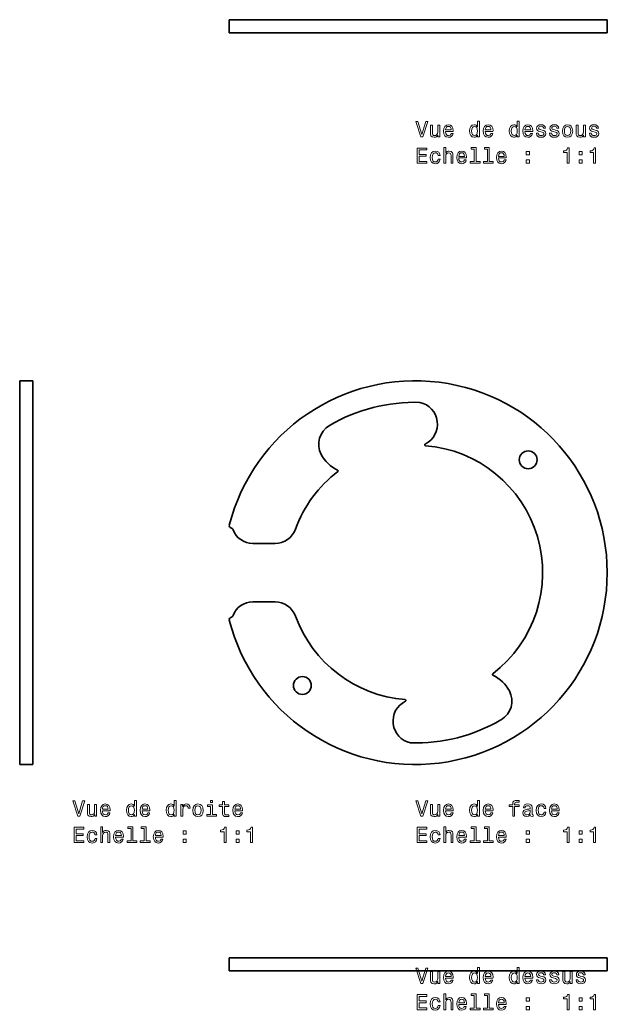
# Model space of a CAD drawing. Extents: x 503 to 939, y 320 to 574.
# Drawn here: x 503.2 to 637.8, y 320.2 to 547.3 of the extents above; entities that cross this region are included whole.
import ezdxf

# ---------------------------------------------------------------- set-up
doc = ezdxf.new("R2010")
doc.units = 0

msp = doc.modelspace()

# ---------------------------------------------------------------- linework, layer by layer
at = {"color": 7, "lineweight": 35, "ltscale": 0.000389099}
for p, q in [((551.19, 547.28), (551.18, 547.28)), ((551.19, 544.28), (551.18, 544.28)), ((551.18, 332.16), (551.19, 332.16)), ((551.18, 329.16), (551.19, 329.16))]:
    msp.add_line(p, q, dxfattribs=at)
at = {"color": 7, "lineweight": 35, "ltscale": 0.075}
for p, q in [((551.18, 547.28), (551.18, 544.28)), ((637.82, 544.28), (637.82, 547.28)), ((506.16, 464.5), (503.16, 464.5)), ((506.16, 376.5), (503.16, 376.5)), ((551.18, 329.16), (551.18, 332.16)), ((551.18, 329.16), (551.18, 332.16)), ((637.82, 332.16), (637.82, 329.16))]:
    msp.add_line(p, q, dxfattribs=at)
at = {"color": 7, "lineweight": 13, "ltscale": 0.075}
for p, q in [((551.19, 547.28), (551.19, 544.28)), ((551.19, 329.16), (551.19, 332.16))]:
    msp.add_line(p, q, dxfattribs=at)
at = {"color": 7, "lineweight": 35}
for p, q in [((637.82, 547.28), (551.19, 547.28)), ((637.82, 544.28), (551.19, 544.28)), ((503.16, 464.5), (503.16, 420.5)), ((506.16, 464.5), (506.16, 420.5)), ((503.16, 420.5), (503.16, 376.5)), ((506.16, 420.5), (506.16, 376.5)), ((551.19, 332.16), (637.82, 332.16)), ((551.19, 329.16), (637.82, 329.16))]:
    msp.add_line(p, q, dxfattribs=at)
at = {"color": 7, "lineweight": 35, "ltscale": 0.070695}
for p, q in [((591.55, 547.28), (588.72, 547.28)), ((596.1, 332.16), (598.92, 332.16))]:
    msp.add_line(p, q, dxfattribs=at)
at = {"color": 7, "lineweight": 35, "ltscale": 0.002773}
for p, q in [((591.66, 547.28), (591.55, 547.28)), ((595.98, 332.16), (596.1, 332.16))]:
    msp.add_line(p, q, dxfattribs=at)
at = {"color": 7, "lineweight": 35, "ltscale": 0.002893}
for p, q in [((611.63, 547.28), (611.52, 547.28)), ((576.01, 332.16), (576.13, 332.16))]:
    msp.add_line(p, q, dxfattribs=at)
at = {"color": 7, "lineweight": 35, "ltscale": 0.094113}
for p, q in [((615.4, 547.28), (611.63, 547.28)), ((572.25, 332.16), (576.01, 332.16))]:
    msp.add_line(p, q, dxfattribs=at)
at = {"color": 7, "lineweight": 35, "ltscale": 0.014233}
for p, q in [((615.97, 547.28), (615.4, 547.28)), ((571.68, 332.16), (572.25, 332.16))]:
    msp.add_line(p, q, dxfattribs=at)
at = {"color": 7, "lineweight": 35, "ltscale": 0.127896}
for p, q in [((556.56, 427.2), (561.67, 427.2)), ((556.56, 413.8), (561.67, 413.8))]:
    msp.add_line(p, q, dxfattribs=at)
at = {"color": 7, "lineweight": 35, "ltscale": 0.000370789}
msp.add_line((503.16, 381.45), (503.16, 381.44), dxfattribs=at)
at = {"color": 7, "lineweight": 35, "ltscale": 0.286037}
msp.add_line((611.59, 329.16), (623.04, 329.16), dxfattribs=at)
at = {"color": 7, "lineweight": 13}
for points in [[(596.22, 523.93), (595.34, 520.95), (594.44, 523.93), (593.96, 523.93), (595.09, 520.42), (595.59, 520.42), (596.7, 523.93)], [(599.42, 523.13), (598.98, 523.13), (598.98, 521.57), (598.93, 521.2), (598.78, 520.94), (598.55, 520.78), (598.26, 520.73), (598.02, 520.77), (597.87, 520.89), (597.78, 521.1), (597.76, 521.39), (597.76, 523.13), (597.32, 523.13), (597.32, 521.35), (597.33, 520.99), (597.43, 520.69), (597.72, 520.42), (598.19, 520.33), (598.44, 520.36), (598.66, 520.45), (598.85, 520.61), (599, 520.84), (599, 520.42), (599.42, 520.42)], [(600.76, 521.65), (602.53, 521.65), (602.54, 521.85), (602.46, 522.43), (602.24, 522.87), (601.88, 523.13), (601.41, 523.23), (600.95, 523.13), (600.6, 522.84), (600.37, 522.38), (600.29, 521.78), (600.37, 521.16), (600.6, 520.7), (600.94, 520.42), (601.4, 520.33), (601.79, 520.39), (602.11, 520.56), (602.35, 520.84), (602.49, 521.2), (602.05, 521.2), (601.96, 521), (601.83, 520.85), (601.45, 520.72), (601.17, 520.78), (600.95, 520.96), (600.81, 521.24), (600.76, 521.63)], [(600.76, 522.02), (600.81, 522.37), (600.95, 522.63), (601.16, 522.78), (601.43, 522.84), (601.7, 522.78), (601.9, 522.63), (602.03, 522.37), (602.07, 522.02)], [(608.11, 520.84), (608.11, 520.42), (608.55, 520.42), (608.55, 524.04), (608.11, 524.04), (608.11, 522.72), (607.77, 523.1), (607.57, 523.19), (607.33, 523.23), (606.9, 523.13), (606.57, 522.84), (606.35, 522.39), (606.27, 521.78), (606.35, 521.17), (606.57, 520.71), (606.9, 520.42), (607.33, 520.33), (607.57, 520.36), (607.78, 520.45)], [(607.4, 522.83), (607.7, 522.76), (607.92, 522.56), (608.05, 522.23), (608.1, 521.78), (608.05, 521.32), (607.92, 520.99), (607.7, 520.79), (607.4, 520.72), (607.13, 520.79), (606.92, 520.99), (606.77, 521.32), (606.73, 521.78), (606.77, 522.23), (606.92, 522.56), (607.13, 522.76)], [(609.87, 521.65), (611.64, 521.65), (611.65, 521.85), (611.57, 522.43), (611.34, 522.87), (610.99, 523.13), (610.52, 523.23), (610.06, 523.13), (609.71, 522.84), (609.48, 522.38), (609.4, 521.78), (609.48, 521.16), (609.7, 520.7), (610.05, 520.42), (610.51, 520.33), (610.9, 520.39), (611.22, 520.56), (611.46, 520.84), (611.6, 521.2), (611.16, 521.2), (611.07, 521), (610.93, 520.85), (610.56, 520.72), (610.27, 520.78), (610.06, 520.96), (609.92, 521.24), (609.87, 521.63)], [(609.87, 522.02), (609.92, 522.37), (610.06, 522.63), (610.26, 522.78), (610.54, 522.84), (610.8, 522.78), (611.01, 522.63), (611.14, 522.37), (611.18, 522.02)], [(617.21, 520.84), (617.21, 520.42), (617.66, 520.42), (617.66, 524.04), (617.22, 524.04), (617.22, 522.72), (616.88, 523.1), (616.67, 523.19), (616.44, 523.23), (616.01, 523.13), (615.68, 522.84), (615.46, 522.39), (615.38, 521.78), (615.46, 521.17), (615.68, 520.71), (616.01, 520.42), (616.44, 520.33), (616.67, 520.36), (616.89, 520.45)], [(616.51, 522.83), (616.81, 522.76), (617.03, 522.56), (617.16, 522.23), (617.21, 521.78), (617.16, 521.32), (617.03, 520.99), (616.81, 520.79), (616.51, 520.72), (616.24, 520.79), (616.02, 520.99), (615.88, 521.32), (615.84, 521.78), (615.88, 522.23), (616.02, 522.56), (616.24, 522.76)], [(618.97, 521.65), (620.75, 521.65), (620.75, 521.85), (620.67, 522.43), (620.45, 522.87), (620.1, 523.13), (619.63, 523.23), (619.17, 523.13), (618.82, 522.84), (618.59, 522.38), (618.51, 521.78), (618.59, 521.16), (618.81, 520.7), (619.16, 520.42), (619.61, 520.33), (620.01, 520.39), (620.33, 520.56), (620.57, 520.84), (620.7, 521.2), (620.26, 521.2), (620.17, 521), (620.04, 520.85), (619.67, 520.72), (619.38, 520.78), (619.17, 520.96), (619.02, 521.24), (618.97, 521.63)], [(618.97, 522.02), (619.03, 522.37), (619.17, 522.63), (619.37, 522.78), (619.64, 522.84), (619.91, 522.78), (620.12, 522.63), (620.24, 522.37), (620.29, 522.02)], [(622.95, 522), (622.52, 522.1), (622.2, 522.22), (622.1, 522.45), (622.13, 522.62), (622.23, 522.74), (622.4, 522.82), (622.65, 522.85), (622.89, 522.82), (623.07, 522.73), (623.2, 522.59), (623.25, 522.41), (623.68, 522.41), (623.68, 522.42), (623.6, 522.75), (623.4, 523), (623.07, 523.17), (622.65, 523.23), (622.22, 523.17), (621.91, 523), (621.71, 522.75), (621.65, 522.44), (621.7, 522.14), (621.84, 521.92), (622.07, 521.77), (622.41, 521.67), (622.9, 521.55), (623.21, 521.42), (623.29, 521.32), (623.32, 521.17), (623.27, 520.98), (623.15, 520.84), (622.95, 520.75), (622.69, 520.72), (622.41, 520.75), (622.21, 520.86), (622.08, 521.03), (622.02, 521.26), (621.59, 521.26), (621.66, 520.86), (621.87, 520.57), (622.2, 520.39), (622.65, 520.33), (623.12, 520.39), (623.47, 520.57), (623.68, 520.85), (623.76, 521.22), (623.7, 521.54), (623.55, 521.75), (623.29, 521.89)], [(625.98, 522), (625.56, 522.1), (625.24, 522.22), (625.13, 522.45), (625.16, 522.62), (625.27, 522.74), (625.44, 522.82), (625.69, 522.85), (625.92, 522.82), (626.11, 522.73), (626.23, 522.59), (626.28, 522.41), (626.72, 522.41), (626.72, 522.42), (626.64, 522.75), (626.43, 523), (626.11, 523.17), (625.69, 523.23), (625.26, 523.17), (624.95, 523), (624.75, 522.75), (624.69, 522.44), (624.73, 522.14), (624.87, 521.92), (625.11, 521.77), (625.44, 521.67), (625.94, 521.55), (626.24, 521.42), (626.32, 521.32), (626.35, 521.17), (626.31, 520.98), (626.19, 520.84), (625.99, 520.75), (625.73, 520.72), (625.45, 520.75), (625.25, 520.86), (625.11, 521.03), (625.06, 521.26), (624.63, 521.26), (624.7, 520.86), (624.9, 520.57), (625.23, 520.39), (625.69, 520.33), (626.16, 520.39), (626.51, 520.57), (626.72, 520.85), (626.8, 521.22), (626.74, 521.54), (626.58, 521.75), (626.33, 521.89)], [(627.56, 521.77), (627.64, 521.16), (627.88, 520.7), (628.24, 520.42), (628.74, 520.33), (629.23, 520.42), (629.59, 520.7), (629.83, 521.15), (629.91, 521.77), (629.83, 522.39), (629.59, 522.85), (629.23, 523.13), (628.74, 523.23), (628.24, 523.13), (627.88, 522.84), (627.64, 522.39)], [(628.02, 521.78), (628.06, 522.23), (628.2, 522.56), (628.43, 522.76), (628.74, 522.83), (629.04, 522.76), (629.27, 522.57), (629.41, 522.23), (629.46, 521.78), (629.41, 521.32), (629.27, 520.99), (629.04, 520.79), (628.74, 520.72), (628.43, 520.79), (628.2, 520.99), (628.06, 521.32)], [(632.82, 523.13), (632.37, 523.13), (632.37, 521.57), (632.32, 521.2), (632.18, 520.94), (631.95, 520.78), (631.65, 520.73), (631.42, 520.77), (631.26, 520.89), (631.18, 521.1), (631.16, 521.39), (631.16, 523.13), (630.71, 523.13), (630.71, 521.35), (630.73, 520.99), (630.83, 520.69), (631.12, 520.42), (631.59, 520.33), (631.84, 520.36), (632.06, 520.45), (632.24, 520.61), (632.39, 520.84), (632.39, 520.42), (632.82, 520.42)], [(635.09, 522), (634.66, 522.1), (634.35, 522.22), (634.24, 522.45), (634.27, 522.62), (634.38, 522.74), (634.55, 522.82), (634.79, 522.85), (635.03, 522.82), (635.22, 522.73), (635.34, 522.59), (635.39, 522.41), (635.82, 522.41), (635.82, 522.42), (635.75, 522.75), (635.54, 523), (635.22, 523.17), (634.79, 523.23), (634.37, 523.17), (634.05, 523), (633.86, 522.75), (633.8, 522.44), (633.84, 522.14), (633.98, 521.92), (634.21, 521.77), (634.55, 521.67), (635.05, 521.55), (635.35, 521.42), (635.43, 521.32), (635.46, 521.17), (635.41, 520.98), (635.29, 520.84), (635.1, 520.75), (634.83, 520.72), (634.56, 520.75), (634.36, 520.86), (634.22, 521.03), (634.16, 521.26), (633.74, 521.26), (633.81, 520.86), (634.01, 520.57), (634.34, 520.39), (634.79, 520.33), (635.27, 520.39), (635.62, 520.57), (635.83, 520.85), (635.9, 521.22), (635.85, 521.54), (635.69, 521.75), (635.43, 521.89)], [(594.28, 514.38), (596.5, 514.38), (596.5, 514.8), (594.75, 514.8), (594.75, 515.98), (596.31, 515.98), (596.31, 516.4), (594.75, 516.4), (594.75, 517.45), (596.46, 517.45), (596.46, 517.88), (594.28, 517.88)], [(600.37, 514.38), (600.81, 514.38), (600.81, 515.94), (600.86, 516.3), (601, 516.56), (601.23, 516.72), (601.53, 516.78), (601.78, 516.73), (601.93, 516.59), (602, 516.37), (602.03, 516.06), (602.03, 514.38), (602.47, 514.38), (602.47, 516.16), (602.45, 516.51), (602.36, 516.81), (602.06, 517.08), (601.6, 517.18), (601.35, 517.14), (601.13, 517.05), (600.95, 516.9), (600.81, 516.69), (600.81, 518), (600.37, 518)], [(607.32, 517.62), (607.32, 514.75), (606.41, 514.75), (606.41, 514.38), (608.68, 514.38), (608.68, 514.75), (607.77, 514.75), (607.77, 518), (606.63, 518), (606.63, 517.62)], [(610.36, 517.62), (610.36, 514.75), (609.45, 514.75), (609.45, 514.38), (611.71, 514.38), (611.71, 514.75), (610.8, 514.75), (610.8, 518), (609.66, 518), (609.66, 517.62)], [(628.65, 514.38), (629.11, 514.38), (629.11, 517.9), (628.76, 517.9), (628.67, 517.59), (628.49, 517.39), (628.21, 517.26), (627.83, 517.22), (627.83, 516.87), (628.65, 516.87)], [(634.72, 514.38), (635.18, 514.38), (635.18, 517.9), (634.83, 517.9), (634.74, 517.59), (634.56, 517.39), (634.29, 517.26), (633.9, 517.22), (633.9, 516.87), (634.72, 516.87)], [(599.06, 516.19), (599.5, 516.19), (599.41, 516.59), (599.19, 516.91), (598.85, 517.1), (598.41, 517.18), (597.93, 517.08), (597.56, 516.8), (597.33, 516.34), (597.25, 515.72), (597.32, 515.11), (597.55, 514.66), (597.91, 514.38), (598.4, 514.28), (598.83, 514.35), (599.17, 514.57), (599.4, 514.9), (599.5, 515.34), (599.08, 515.34), (599, 515.06), (598.86, 514.85), (598.66, 514.72), (598.41, 514.68), (598.1, 514.74), (597.88, 514.95), (597.75, 515.27), (597.7, 515.74), (597.75, 516.19), (597.89, 516.52), (598.12, 516.72), (598.41, 516.79), (598.67, 516.75), (598.87, 516.63), (599, 516.44)], [(603.79, 515.6), (605.57, 515.6), (605.57, 515.81), (605.49, 516.39), (605.27, 516.82), (604.92, 517.08), (604.45, 517.18), (603.99, 517.08), (603.64, 516.8), (603.41, 516.34), (603.33, 515.73), (603.41, 515.11), (603.63, 514.66), (603.98, 514.38), (604.43, 514.28), (604.83, 514.34), (605.15, 514.52), (605.39, 514.79), (605.52, 515.15), (605.08, 515.15), (604.99, 514.95), (604.86, 514.8), (604.49, 514.68), (604.2, 514.73), (603.99, 514.91), (603.84, 515.2), (603.79, 515.59)], [(603.79, 515.97), (603.85, 516.32), (603.99, 516.58), (604.19, 516.74), (604.46, 516.79), (604.73, 516.74), (604.94, 516.58), (605.06, 516.32), (605.11, 515.97)], [(612.9, 515.6), (614.68, 515.6), (614.68, 515.81), (614.6, 516.39), (614.38, 516.82), (614.03, 517.08), (613.56, 517.18), (613.1, 517.08), (612.75, 516.8), (612.52, 516.34), (612.44, 515.73), (612.51, 515.11), (612.74, 514.66), (613.09, 514.38), (613.54, 514.28), (613.94, 514.34), (614.26, 514.52), (614.5, 514.79), (614.63, 515.15), (614.19, 515.15), (614.1, 514.95), (613.97, 514.8), (613.6, 514.68), (613.31, 514.73), (613.09, 514.91), (612.95, 515.2), (612.9, 515.59)], [(612.9, 515.97), (612.96, 516.32), (613.09, 516.58), (613.3, 516.74), (613.57, 516.79), (613.84, 516.74), (614.05, 516.58), (614.17, 516.32), (614.22, 515.97)], [(619.28, 516.33), (619.98, 516.33), (619.98, 517.08), (619.28, 517.08)], [(631.43, 516.33), (632.12, 516.33), (632.12, 517.08), (631.43, 517.08)], [(619.28, 514.38), (619.98, 514.38), (619.98, 515.13), (619.28, 515.13)], [(631.43, 514.38), (632.12, 514.38), (632.12, 515.13), (631.43, 515.13)], [(517.56, 368.15), (516.68, 365.17), (515.78, 368.15), (515.3, 368.15), (516.43, 364.64), (516.93, 364.64), (518.03, 368.15)], [(529.44, 365.06), (529.44, 364.64), (529.89, 364.64), (529.89, 368.26), (529.45, 368.26), (529.45, 366.94), (529.11, 367.32), (528.9, 367.41), (528.67, 367.45), (528.24, 367.35), (527.9, 367.06), (527.69, 366.61), (527.61, 366), (527.69, 365.39), (527.9, 364.93), (528.24, 364.64), (528.67, 364.55), (528.9, 364.58), (529.11, 364.67)], [(538.55, 365.06), (538.55, 364.64), (538.99, 364.64), (538.99, 368.26), (538.56, 368.26), (538.56, 366.94), (538.22, 367.32), (538.01, 367.41), (537.77, 367.45), (537.35, 367.35), (537.01, 367.06), (536.8, 366.61), (536.72, 366), (536.8, 365.39), (537.01, 364.93), (537.35, 364.64), (537.77, 364.55), (538.01, 364.58), (538.22, 364.67)], [(547.37, 368.26), (546.9, 368.26), (546.9, 367.76), (547.37, 367.76)], [(549.63, 366.88), (549.63, 365.53), (549.66, 365.09), (549.8, 364.78), (550.08, 364.61), (550.56, 364.55), (551.08, 364.57), (551.08, 364.96), (550.7, 364.93), (550.35, 364.97), (550.17, 365.09), (550.08, 365.3), (550.07, 365.6), (550.07, 366.88), (551.08, 366.88), (551.08, 367.26), (550.07, 367.26), (550.07, 368.05), (549.63, 368.05), (549.63, 367.26), (548.86, 367.26), (548.86, 366.88)], [(596.22, 368.15), (595.34, 365.17), (594.44, 368.15), (593.96, 368.15), (595.09, 364.64), (595.59, 364.64), (596.7, 368.15)], [(608.11, 365.06), (608.11, 364.64), (608.55, 364.64), (608.55, 368.26), (608.11, 368.26), (608.11, 366.94), (607.77, 367.32), (607.57, 367.41), (607.33, 367.45), (606.9, 367.35), (606.57, 367.06), (606.35, 366.61), (606.27, 366), (606.35, 365.39), (606.57, 364.93), (606.9, 364.64), (607.33, 364.55), (607.57, 364.58), (607.78, 364.67)], [(616.16, 366.88), (616.16, 364.64), (616.61, 364.64), (616.61, 366.88), (617.62, 366.88), (617.62, 367.26), (616.61, 367.26), (616.61, 367.43), (616.64, 367.63), (616.76, 367.77), (616.96, 367.85), (617.24, 367.88), (617.62, 367.86), (617.62, 368.24), (617.14, 368.26), (616.7, 368.22), (616.4, 368.08), (616.22, 367.85), (616.16, 367.51), (616.16, 367.26), (615.35, 367.26), (615.35, 366.88)], [(520.76, 367.35), (520.31, 367.35), (520.31, 365.79), (520.26, 365.43), (520.12, 365.16), (519.89, 365), (519.59, 364.95), (519.36, 364.99), (519.2, 365.11), (519.12, 365.32), (519.1, 365.61), (519.1, 367.35), (518.65, 367.35), (518.65, 365.57), (518.67, 365.21), (518.77, 364.92), (519.06, 364.64), (519.53, 364.55), (519.78, 364.58), (520, 364.67), (520.18, 364.83), (520.33, 365.06), (520.33, 364.64), (520.76, 364.64)], [(522.09, 365.87), (523.87, 365.87), (523.87, 366.08), (523.79, 366.66), (523.57, 367.09), (523.22, 367.35), (522.75, 367.45), (522.29, 367.35), (521.94, 367.06), (521.71, 366.61), (521.63, 366), (521.71, 365.38), (521.93, 364.93), (522.28, 364.64), (522.73, 364.55), (523.13, 364.61), (523.45, 364.78), (523.69, 365.06), (523.82, 365.42), (523.39, 365.42), (523.29, 365.22), (523.16, 365.07), (522.79, 364.95), (522.5, 365), (522.29, 365.18), (522.14, 365.47), (522.09, 365.85)], [(522.09, 366.24), (522.15, 366.59), (522.29, 366.85), (522.49, 367), (522.77, 367.06), (523.03, 367), (523.24, 366.85), (523.37, 366.59), (523.41, 366.24)], [(528.74, 367.05), (529.03, 366.98), (529.26, 366.78), (529.39, 366.45), (529.44, 366), (529.39, 365.54), (529.26, 365.21), (529.03, 365.01), (528.74, 364.95), (528.46, 365.01), (528.25, 365.21), (528.11, 365.55), (528.07, 366), (528.11, 366.45), (528.25, 366.78), (528.46, 366.98)], [(531.2, 365.87), (532.98, 365.87), (532.98, 366.08), (532.9, 366.66), (532.68, 367.09), (532.33, 367.35), (531.86, 367.45), (531.4, 367.35), (531.05, 367.06), (530.82, 366.61), (530.74, 366), (530.81, 365.38), (531.04, 364.93), (531.39, 364.64), (531.84, 364.55), (532.24, 364.61), (532.56, 364.78), (532.8, 365.06), (532.93, 365.42), (532.49, 365.42), (532.4, 365.22), (532.27, 365.07), (531.9, 364.95), (531.61, 365), (531.39, 365.18), (531.25, 365.47), (531.2, 365.85)], [(531.2, 366.24), (531.26, 366.59), (531.39, 366.85), (531.6, 367), (531.87, 367.06), (532.14, 367), (532.35, 366.85), (532.47, 366.59), (532.52, 366.24)], [(537.85, 367.05), (538.14, 366.98), (538.36, 366.78), (538.5, 366.45), (538.55, 366), (538.5, 365.54), (538.36, 365.21), (538.14, 365.01), (537.85, 364.95), (537.57, 365.01), (537.36, 365.21), (537.22, 365.55), (537.17, 366), (537.22, 366.45), (537.36, 366.78), (537.57, 366.98)], [(540.09, 364.64), (540.53, 364.64), (540.53, 366.19), (540.58, 366.56), (540.71, 366.83), (540.94, 366.99), (541.23, 367.05), (541.46, 367.01), (541.62, 366.91), (541.72, 366.74), (541.76, 366.51), (542.21, 366.51), (542.15, 366.92), (541.98, 367.21), (541.7, 367.39), (541.32, 367.45), (541.07, 367.41), (540.85, 367.31), (540.65, 367.13), (540.49, 366.9), (540.49, 367.35), (540.09, 367.35)], [(542.83, 365.99), (542.91, 365.38), (543.14, 364.93), (543.51, 364.64), (544, 364.55), (544.49, 364.64), (544.86, 364.92), (545.09, 365.37), (545.18, 365.99), (545.09, 366.61), (544.86, 367.07), (544.49, 367.35), (544, 367.45), (543.51, 367.35), (543.14, 367.06), (542.91, 366.61)], [(543.28, 366), (543.33, 366.45), (543.47, 366.78), (543.69, 366.98), (544, 367.05), (544.3, 366.98), (544.53, 366.79), (544.67, 366.45), (544.72, 366), (544.67, 365.54), (544.53, 365.21), (544.3, 365.01), (544, 364.94), (543.69, 365.01), (543.47, 365.21), (543.33, 365.54)], [(547.35, 365.02), (547.35, 367.26), (546.21, 367.26), (546.21, 366.88), (546.91, 366.88), (546.91, 365.02), (546, 365.02), (546, 364.64), (548.27, 364.64), (548.27, 365.02)], [(552.45, 365.87), (554.23, 365.87), (554.23, 366.08), (554.15, 366.66), (553.93, 367.09), (553.58, 367.35), (553.11, 367.45), (552.65, 367.35), (552.3, 367.06), (552.07, 366.61), (551.99, 366), (552.07, 365.38), (552.29, 364.93), (552.64, 364.64), (553.1, 364.55), (553.49, 364.61), (553.81, 364.78), (554.05, 365.06), (554.18, 365.42), (553.75, 365.42), (553.65, 365.22), (553.52, 365.07), (553.15, 364.95), (552.86, 365), (552.65, 365.18), (552.51, 365.47), (552.45, 365.85)], [(552.45, 366.24), (552.51, 366.59), (552.65, 366.85), (552.85, 367), (553.13, 367.06), (553.39, 367), (553.6, 366.85), (553.73, 366.59), (553.77, 366.24)], [(599.42, 367.35), (598.98, 367.35), (598.98, 365.79), (598.93, 365.43), (598.78, 365.16), (598.55, 365), (598.26, 364.95), (598.02, 364.99), (597.87, 365.11), (597.78, 365.32), (597.76, 365.61), (597.76, 367.35), (597.32, 367.35), (597.32, 365.57), (597.33, 365.21), (597.43, 364.92), (597.72, 364.64), (598.19, 364.55), (598.44, 364.58), (598.66, 364.67), (598.85, 364.83), (599, 365.06), (599, 364.64), (599.42, 364.64)], [(600.76, 365.87), (602.53, 365.87), (602.54, 366.08), (602.46, 366.66), (602.24, 367.09), (601.88, 367.35), (601.41, 367.45), (600.95, 367.35), (600.6, 367.06), (600.37, 366.61), (600.29, 366), (600.37, 365.38), (600.6, 364.93), (600.94, 364.64), (601.4, 364.55), (601.79, 364.61), (602.11, 364.78), (602.35, 365.06), (602.49, 365.42), (602.05, 365.42), (601.96, 365.22), (601.83, 365.07), (601.45, 364.95), (601.17, 365), (600.95, 365.18), (600.81, 365.47), (600.76, 365.85)], [(600.76, 366.24), (600.81, 366.59), (600.95, 366.85), (601.16, 367), (601.43, 367.06), (601.7, 367), (601.9, 366.85), (602.03, 366.59), (602.07, 366.24)], [(607.4, 367.05), (607.7, 366.98), (607.92, 366.78), (608.05, 366.45), (608.1, 366), (608.05, 365.54), (607.92, 365.21), (607.7, 365.01), (607.4, 364.95), (607.13, 365.01), (606.92, 365.21), (606.77, 365.55), (606.73, 366), (606.77, 366.45), (606.92, 366.78), (607.13, 366.98)], [(609.87, 365.87), (611.64, 365.87), (611.65, 366.08), (611.57, 366.66), (611.34, 367.09), (610.99, 367.35), (610.52, 367.45), (610.06, 367.35), (609.71, 367.06), (609.48, 366.61), (609.4, 366), (609.48, 365.38), (609.7, 364.93), (610.05, 364.64), (610.51, 364.55), (610.9, 364.61), (611.22, 364.78), (611.46, 365.06), (611.6, 365.42), (611.16, 365.42), (611.07, 365.22), (610.93, 365.07), (610.56, 364.95), (610.27, 365), (610.06, 365.18), (609.92, 365.47), (609.87, 365.85)], [(609.87, 366.24), (609.92, 366.59), (610.06, 366.85), (610.26, 367), (610.54, 367.06), (610.8, 367), (611.01, 366.85), (611.14, 366.59), (611.18, 366.24)], [(620.19, 365), (620.19, 364.98), (620.22, 364.81), (620.3, 364.69), (620.61, 364.59), (620.86, 364.63), (620.86, 364.98), (620.75, 364.96), (620.61, 365.03), (620.59, 365.23), (620.59, 366.63), (620.53, 366.99), (620.35, 367.24), (620.04, 367.39), (619.61, 367.45), (619.19, 367.39), (618.87, 367.22), (618.68, 366.95), (618.61, 366.6), (618.61, 366.56), (619.01, 366.56), (619.04, 366.78), (619.16, 366.93), (619.34, 367.02), (619.59, 367.05), (619.84, 367.03), (620.02, 366.95), (620.12, 366.82), (620.16, 366.64), (620.14, 366.43), (620.06, 366.32), (619.86, 366.27), (619.48, 366.23), (619.04, 366.14), (618.74, 365.98), (618.56, 365.73), (618.5, 365.35), (618.55, 365.02), (618.71, 364.77), (618.96, 364.62), (619.31, 364.56), (619.78, 364.67)], [(620.14, 365.59), (620.08, 365.33), (619.92, 365.13), (619.68, 365), (619.38, 364.95), (619.19, 364.98), (619.05, 365.06), (618.97, 365.2), (618.94, 365.39), (618.96, 365.57), (619.04, 365.7), (619.37, 365.84), (619.78, 365.9), (620.14, 366.02)], [(623.35, 366.45), (623.79, 366.45), (623.69, 366.86), (623.48, 367.18), (623.14, 367.37), (622.7, 367.45), (622.22, 367.35), (621.85, 367.06), (621.62, 366.61), (621.54, 365.99), (621.61, 365.38), (621.84, 364.93), (622.2, 364.64), (622.69, 364.55), (623.12, 364.62), (623.46, 364.84), (623.69, 365.17), (623.79, 365.61), (623.37, 365.61), (623.29, 365.33), (623.15, 365.12), (622.95, 364.99), (622.7, 364.95), (622.39, 365.01), (622.17, 365.21), (622.04, 365.54), (621.99, 366.01), (622.04, 366.46), (622.18, 366.79), (622.4, 366.99), (622.7, 367.06), (622.96, 367.01), (623.16, 366.9), (623.29, 366.71)], [(625.05, 365.87), (626.82, 365.87), (626.83, 366.08), (626.75, 366.66), (626.52, 367.09), (626.17, 367.35), (625.7, 367.45), (625.24, 367.35), (624.89, 367.06), (624.66, 366.61), (624.58, 366), (624.66, 365.38), (624.88, 364.93), (625.23, 364.64), (625.69, 364.55), (626.08, 364.61), (626.4, 364.78), (626.64, 365.06), (626.78, 365.42), (626.34, 365.42), (626.25, 365.22), (626.12, 365.07), (625.74, 364.95), (625.45, 365), (625.24, 365.18), (625.1, 365.47), (625.05, 365.85)], [(625.05, 366.24), (625.1, 366.59), (625.24, 366.85), (625.44, 367), (625.72, 367.06), (625.98, 367), (626.19, 366.85), (626.32, 366.59), (626.36, 366.24)], [(515.62, 358.6), (517.84, 358.6), (517.84, 359.02), (516.08, 359.02), (516.08, 360.21), (517.65, 360.21), (517.65, 360.62), (516.08, 360.62), (516.08, 361.67), (517.8, 361.67), (517.8, 362.1), (515.62, 362.1)], [(520.39, 360.41), (520.83, 360.41), (520.74, 360.81), (520.53, 361.13), (520.19, 361.32), (519.75, 361.4), (519.27, 361.3), (518.9, 361.02), (518.67, 360.56), (518.58, 359.94), (518.66, 359.33), (518.89, 358.88), (519.25, 358.6), (519.73, 358.5), (520.17, 358.58), (520.51, 358.79), (520.74, 359.12), (520.84, 359.56), (520.42, 359.56), (520.34, 359.28), (520.2, 359.07), (520, 358.94), (519.75, 358.9), (519.44, 358.96), (519.22, 359.17), (519.08, 359.49), (519.04, 359.96), (519.08, 360.41), (519.22, 360.74), (519.45, 360.94), (519.75, 361.01), (520.01, 360.97), (520.21, 360.85), (520.34, 360.66)], [(521.71, 358.6), (522.15, 358.6), (522.15, 360.16), (522.2, 360.52), (522.34, 360.78), (522.57, 360.94), (522.87, 361), (523.11, 360.95), (523.26, 360.82), (523.34, 360.59), (523.37, 360.29), (523.37, 358.6), (523.81, 358.6), (523.81, 360.38), (523.79, 360.73), (523.7, 361.03), (523.4, 361.3), (522.94, 361.4), (522.68, 361.37), (522.47, 361.27), (522.29, 361.12), (522.15, 360.91), (522.15, 362.22), (521.71, 362.22)], [(525.13, 359.82), (526.91, 359.82), (526.91, 360.03), (526.83, 360.61), (526.61, 361.04), (526.26, 361.3), (525.79, 361.4), (525.33, 361.3), (524.97, 361.02), (524.75, 360.56), (524.67, 359.95), (524.74, 359.33), (524.97, 358.88), (525.32, 358.6), (525.77, 358.5), (526.16, 358.57), (526.49, 358.74), (526.72, 359.01), (526.86, 359.37), (526.42, 359.37), (526.33, 359.17), (526.2, 359.02), (525.83, 358.9), (525.54, 358.95), (525.32, 359.13), (525.18, 359.42), (525.13, 359.81)], [(528.66, 361.84), (528.66, 358.97), (527.75, 358.97), (527.75, 358.6), (530.01, 358.6), (530.01, 358.97), (529.1, 358.97), (529.1, 362.22), (527.96, 362.22), (527.96, 361.84)], [(531.7, 361.84), (531.7, 358.97), (530.78, 358.97), (530.78, 358.6), (533.05, 358.6), (533.05, 358.97), (532.14, 358.97), (532.14, 362.22), (531, 362.22), (531, 361.84)], [(534.24, 359.82), (536.01, 359.82), (536.02, 360.03), (535.94, 360.61), (535.72, 361.04), (535.36, 361.3), (534.89, 361.4), (534.44, 361.3), (534.08, 361.02), (533.86, 360.56), (533.77, 359.95), (533.85, 359.33), (534.08, 358.88), (534.43, 358.6), (534.88, 358.5), (535.27, 358.57), (535.6, 358.74), (535.83, 359.01), (535.97, 359.37), (535.53, 359.37), (535.44, 359.17), (535.31, 359.02), (534.93, 358.9), (534.65, 358.95), (534.43, 359.13), (534.29, 359.42), (534.24, 359.81)], [(540.62, 360.55), (541.31, 360.55), (541.31, 361.3), (540.62, 361.3)], [(549.98, 358.6), (550.44, 358.6), (550.44, 362.12), (550.1, 362.12), (550.01, 361.81), (549.83, 361.61), (549.55, 361.49), (549.17, 361.45), (549.17, 361.09), (549.98, 361.09)], [(552.76, 360.55), (553.46, 360.55), (553.46, 361.3), (552.76, 361.3)], [(556.06, 358.6), (556.51, 358.6), (556.51, 362.12), (556.17, 362.12), (556.08, 361.81), (555.9, 361.61), (555.62, 361.49), (555.24, 361.45), (555.24, 361.09), (556.06, 361.09)], [(594.28, 358.6), (596.5, 358.6), (596.5, 359.02), (594.75, 359.02), (594.75, 360.21), (596.31, 360.21), (596.31, 360.62), (594.75, 360.62), (594.75, 361.67), (596.46, 361.67), (596.46, 362.1), (594.28, 362.1)], [(599.06, 360.41), (599.5, 360.41), (599.41, 360.81), (599.19, 361.13), (598.85, 361.32), (598.41, 361.4), (597.93, 361.3), (597.56, 361.02), (597.33, 360.56), (597.25, 359.94), (597.32, 359.33), (597.55, 358.88), (597.91, 358.6), (598.4, 358.5), (598.83, 358.58), (599.17, 358.79), (599.4, 359.12), (599.5, 359.56), (599.08, 359.56), (599, 359.28), (598.86, 359.07), (598.66, 358.94), (598.41, 358.9), (598.1, 358.96), (597.88, 359.17), (597.75, 359.49), (597.7, 359.96), (597.75, 360.41), (597.89, 360.74), (598.12, 360.94), (598.41, 361.01), (598.67, 360.97), (598.87, 360.85), (599, 360.66)], [(600.37, 358.6), (600.81, 358.6), (600.81, 360.16), (600.86, 360.52), (601, 360.78), (601.23, 360.94), (601.53, 361), (601.78, 360.95), (601.93, 360.82), (602, 360.59), (602.03, 360.29), (602.03, 358.6), (602.47, 358.6), (602.47, 360.38), (602.45, 360.73), (602.36, 361.03), (602.06, 361.3), (601.6, 361.4), (601.35, 361.37), (601.13, 361.27), (600.95, 361.12), (600.81, 360.91), (600.81, 362.22), (600.37, 362.22)], [(603.79, 359.82), (605.57, 359.82), (605.57, 360.03), (605.49, 360.61), (605.27, 361.04), (604.92, 361.3), (604.45, 361.4), (603.99, 361.3), (603.64, 361.02), (603.41, 360.56), (603.33, 359.95), (603.41, 359.33), (603.63, 358.88), (603.98, 358.6), (604.43, 358.5), (604.83, 358.57), (605.15, 358.74), (605.39, 359.01), (605.52, 359.37), (605.08, 359.37), (604.99, 359.17), (604.86, 359.02), (604.49, 358.9), (604.2, 358.95), (603.99, 359.13), (603.84, 359.42), (603.79, 359.81)], [(607.32, 361.84), (607.32, 358.97), (606.41, 358.97), (606.41, 358.6), (608.68, 358.6), (608.68, 358.97), (607.77, 358.97), (607.77, 362.22), (606.63, 362.22), (606.63, 361.84)], [(610.36, 361.84), (610.36, 358.97), (609.45, 358.97), (609.45, 358.6), (611.71, 358.6), (611.71, 358.97), (610.8, 358.97), (610.8, 362.22), (609.66, 362.22), (609.66, 361.84)], [(612.9, 359.82), (614.68, 359.82), (614.68, 360.03), (614.6, 360.61), (614.38, 361.04), (614.03, 361.3), (613.56, 361.4), (613.1, 361.3), (612.75, 361.02), (612.52, 360.56), (612.44, 359.95), (612.51, 359.33), (612.74, 358.88), (613.09, 358.6), (613.54, 358.5), (613.94, 358.57), (614.26, 358.74), (614.5, 359.01), (614.63, 359.37), (614.19, 359.37), (614.1, 359.17), (613.97, 359.02), (613.6, 358.9), (613.31, 358.95), (613.09, 359.13), (612.95, 359.42), (612.9, 359.81)], [(619.28, 360.55), (619.98, 360.55), (619.98, 361.3), (619.28, 361.3)], [(628.65, 358.6), (629.11, 358.6), (629.11, 362.12), (628.76, 362.12), (628.67, 361.81), (628.49, 361.61), (628.21, 361.49), (627.83, 361.45), (627.83, 361.09), (628.65, 361.09)], [(631.43, 360.55), (632.12, 360.55), (632.12, 361.3), (631.43, 361.3)], [(634.72, 358.6), (635.18, 358.6), (635.18, 362.12), (634.83, 362.12), (634.74, 361.81), (634.56, 361.61), (634.29, 361.49), (633.9, 361.45), (633.9, 361.09), (634.72, 361.09)], [(525.13, 360.2), (525.19, 360.54), (525.32, 360.8), (525.53, 360.96), (525.8, 361.01), (526.07, 360.96), (526.28, 360.8), (526.4, 360.54), (526.45, 360.2)], [(534.24, 360.2), (534.29, 360.54), (534.43, 360.8), (534.64, 360.96), (534.91, 361.01), (535.18, 360.96), (535.38, 360.8), (535.51, 360.54), (535.55, 360.2)], [(540.62, 358.6), (541.31, 358.6), (541.31, 359.35), (540.62, 359.35)], [(552.76, 358.6), (553.46, 358.6), (553.46, 359.35), (552.76, 359.35)], [(603.79, 360.2), (603.85, 360.54), (603.99, 360.8), (604.19, 360.96), (604.46, 361.01), (604.73, 360.96), (604.94, 360.8), (605.06, 360.54), (605.11, 360.2)], [(612.9, 360.2), (612.96, 360.54), (613.09, 360.8), (613.3, 360.96), (613.57, 361.01), (613.84, 360.96), (614.05, 360.8), (614.17, 360.54), (614.22, 360.2)], [(619.28, 358.6), (619.98, 358.6), (619.98, 359.35), (619.28, 359.35)], [(631.43, 358.6), (632.12, 358.6), (632.12, 359.35), (631.43, 359.35)], [(596.22, 329.81), (595.34, 326.83), (594.44, 329.81), (593.96, 329.81), (595.09, 326.3), (595.59, 326.3), (596.7, 329.81)], [(608.11, 326.72), (608.11, 326.3), (608.55, 326.3), (608.55, 329.92), (608.11, 329.92), (608.11, 328.6), (607.77, 328.98), (607.57, 329.07), (607.33, 329.11), (606.9, 329.01), (606.57, 328.72), (606.35, 328.27), (606.27, 327.66), (606.35, 327.05), (606.57, 326.59), (606.9, 326.3), (607.33, 326.21), (607.57, 326.24), (607.78, 326.33)], [(617.21, 326.72), (617.21, 326.3), (617.66, 326.3), (617.66, 329.92), (617.22, 329.92), (617.22, 328.6), (616.88, 328.98), (616.67, 329.07), (616.44, 329.11), (616.01, 329.01), (615.68, 328.72), (615.46, 328.27), (615.38, 327.66), (615.46, 327.05), (615.68, 326.59), (616.01, 326.3), (616.44, 326.21), (616.67, 326.24), (616.89, 326.33)], [(599.42, 329.01), (598.98, 329.01), (598.98, 327.45), (598.93, 327.09), (598.78, 326.82), (598.55, 326.66), (598.26, 326.61), (598.02, 326.65), (597.87, 326.77), (597.78, 326.98), (597.76, 327.27), (597.76, 329.01), (597.32, 329.01), (597.32, 327.23), (597.33, 326.87), (597.43, 326.58), (597.72, 326.3), (598.19, 326.21), (598.44, 326.24), (598.66, 326.33), (598.85, 326.49), (599, 326.72), (599, 326.3), (599.42, 326.3)], [(600.76, 327.53), (602.53, 327.53), (602.54, 327.74), (602.46, 328.32), (602.24, 328.75), (601.88, 329.01), (601.41, 329.11), (600.95, 329.01), (600.6, 328.72), (600.37, 328.27), (600.29, 327.66), (600.37, 327.04), (600.6, 326.59), (600.94, 326.3), (601.4, 326.21), (601.79, 326.27), (602.11, 326.44), (602.35, 326.72), (602.49, 327.08), (602.05, 327.08), (601.96, 326.88), (601.83, 326.73), (601.45, 326.61), (601.17, 326.66), (600.95, 326.84), (600.81, 327.13), (600.76, 327.51)], [(600.76, 327.9), (600.81, 328.25), (600.95, 328.51), (601.16, 328.66), (601.43, 328.72), (601.7, 328.66), (601.9, 328.51), (602.03, 328.25), (602.07, 327.9)], [(607.4, 328.71), (607.7, 328.64), (607.92, 328.44), (608.05, 328.11), (608.1, 327.66), (608.05, 327.2), (607.92, 326.87), (607.7, 326.67), (607.4, 326.61), (607.13, 326.67), (606.92, 326.87), (606.77, 327.21), (606.73, 327.66), (606.77, 328.11), (606.92, 328.44), (607.13, 328.64)], [(609.87, 327.53), (611.64, 327.53), (611.65, 327.74), (611.57, 328.32), (611.34, 328.75), (610.99, 329.01), (610.52, 329.11), (610.06, 329.01), (609.71, 328.72), (609.48, 328.27), (609.4, 327.66), (609.48, 327.04), (609.7, 326.59), (610.05, 326.3), (610.51, 326.21), (610.9, 326.27), (611.22, 326.44), (611.46, 326.72), (611.6, 327.08), (611.16, 327.08), (611.07, 326.88), (610.93, 326.73), (610.56, 326.61), (610.27, 326.66), (610.06, 326.84), (609.92, 327.13), (609.87, 327.51)], [(609.87, 327.9), (609.92, 328.25), (610.06, 328.51), (610.26, 328.66), (610.54, 328.72), (610.8, 328.66), (611.01, 328.51), (611.14, 328.25), (611.18, 327.9)], [(616.51, 328.71), (616.81, 328.64), (617.03, 328.44), (617.16, 328.11), (617.21, 327.66), (617.16, 327.2), (617.03, 326.87), (616.81, 326.67), (616.51, 326.61), (616.24, 326.67), (616.02, 326.87), (615.88, 327.21), (615.84, 327.66), (615.88, 328.11), (616.02, 328.44), (616.24, 328.64)], [(618.97, 327.53), (620.75, 327.53), (620.75, 327.74), (620.67, 328.32), (620.45, 328.75), (620.1, 329.01), (619.63, 329.11), (619.17, 329.01), (618.82, 328.72), (618.59, 328.27), (618.51, 327.66), (618.59, 327.04), (618.81, 326.59), (619.16, 326.3), (619.61, 326.21), (620.01, 326.27), (620.33, 326.44), (620.57, 326.72), (620.7, 327.08), (620.26, 327.08), (620.17, 326.88), (620.04, 326.73), (619.67, 326.61), (619.38, 326.66), (619.17, 326.84), (619.02, 327.13), (618.97, 327.51)], [(618.97, 327.9), (619.03, 328.25), (619.17, 328.51), (619.37, 328.66), (619.64, 328.72), (619.91, 328.66), (620.12, 328.51), (620.24, 328.25), (620.29, 327.9)], [(622.95, 327.88), (622.52, 327.98), (622.2, 328.1), (622.1, 328.34), (622.13, 328.5), (622.23, 328.62), (622.4, 328.7), (622.65, 328.73), (622.89, 328.7), (623.07, 328.61), (623.2, 328.47), (623.25, 328.29), (623.68, 328.29), (623.68, 328.3), (623.6, 328.63), (623.4, 328.89), (623.07, 329.05), (622.65, 329.11), (622.22, 329.05), (621.91, 328.88), (621.71, 328.63), (621.65, 328.32), (621.7, 328.02), (621.84, 327.81), (622.07, 327.65), (622.41, 327.55), (622.9, 327.43), (623.21, 327.3), (623.29, 327.2), (623.32, 327.05), (623.27, 326.86), (623.15, 326.72), (622.95, 326.63), (622.69, 326.6), (622.41, 326.63), (622.21, 326.74), (622.08, 326.91), (622.02, 327.15), (621.59, 327.15), (621.66, 326.74), (621.87, 326.45), (622.2, 326.27), (622.65, 326.21), (623.12, 326.27), (623.47, 326.45), (623.68, 326.73), (623.76, 327.1), (623.7, 327.42), (623.55, 327.63), (623.29, 327.78)], [(625.98, 327.88), (625.56, 327.98), (625.24, 328.1), (625.13, 328.34), (625.16, 328.5), (625.27, 328.62), (625.44, 328.7), (625.69, 328.73), (625.92, 328.7), (626.11, 328.61), (626.23, 328.47), (626.28, 328.29), (626.72, 328.29), (626.72, 328.3), (626.64, 328.63), (626.43, 328.89), (626.11, 329.05), (625.69, 329.11), (625.26, 329.05), (624.95, 328.88), (624.75, 328.63), (624.69, 328.32), (624.73, 328.02), (624.87, 327.81), (625.11, 327.65), (625.44, 327.55), (625.94, 327.43), (626.24, 327.3), (626.32, 327.2), (626.35, 327.05), (626.31, 326.86), (626.19, 326.72), (625.99, 326.63), (625.73, 326.6), (625.45, 326.63), (625.25, 326.74), (625.11, 326.91), (625.06, 327.15), (624.63, 327.15), (624.7, 326.74), (624.9, 326.45), (625.23, 326.27), (625.69, 326.21), (626.16, 326.27), (626.51, 326.45), (626.72, 326.73), (626.8, 327.1), (626.74, 327.42), (626.58, 327.63), (626.33, 327.78)], [(629.78, 329.01), (629.34, 329.01), (629.34, 327.45), (629.29, 327.09), (629.14, 326.82), (628.91, 326.66), (628.62, 326.61), (628.38, 326.65), (628.23, 326.77), (628.14, 326.98), (628.12, 327.27), (628.12, 329.01), (627.68, 329.01), (627.68, 327.23), (627.69, 326.87), (627.79, 326.58), (628.08, 326.3), (628.55, 326.21), (628.8, 326.24), (629.02, 326.33), (629.21, 326.49), (629.36, 326.72), (629.36, 326.3), (629.78, 326.3)], [(632.06, 327.88), (631.63, 327.98), (631.31, 328.1), (631.2, 328.34), (631.23, 328.5), (631.34, 328.62), (631.51, 328.7), (631.76, 328.73), (632, 328.7), (632.18, 328.61), (632.3, 328.47), (632.35, 328.29), (632.79, 328.29), (632.79, 328.3), (632.71, 328.63), (632.5, 328.89), (632.18, 329.05), (631.76, 329.11), (631.33, 329.05), (631.02, 328.88), (630.82, 328.63), (630.76, 328.32), (630.81, 328.02), (630.95, 327.81), (631.18, 327.65), (631.52, 327.55), (632.01, 327.43), (632.31, 327.3), (632.39, 327.2), (632.42, 327.05), (632.38, 326.86), (632.26, 326.72), (632.06, 326.63), (631.8, 326.6), (631.52, 326.63), (631.32, 326.74), (631.18, 326.91), (631.13, 327.15), (630.7, 327.15), (630.77, 326.74), (630.98, 326.45), (631.3, 326.27), (631.76, 326.21), (632.23, 326.27), (632.58, 326.45), (632.79, 326.73), (632.87, 327.1), (632.81, 327.42), (632.66, 327.63), (632.4, 327.78)], [(594.28, 320.26), (596.5, 320.26), (596.5, 320.68), (594.75, 320.68), (594.75, 321.87), (596.31, 321.87), (596.31, 322.28), (594.75, 322.28), (594.75, 323.33), (596.46, 323.33), (596.46, 323.76), (594.28, 323.76)], [(599.06, 322.07), (599.5, 322.07), (599.41, 322.47), (599.19, 322.79), (598.85, 322.98), (598.41, 323.06), (597.93, 322.96), (597.56, 322.68), (597.33, 322.22), (597.25, 321.6), (597.32, 320.99), (597.55, 320.54), (597.91, 320.26), (598.4, 320.16), (598.83, 320.24), (599.17, 320.45), (599.4, 320.78), (599.5, 321.22), (599.08, 321.22), (599, 320.94), (598.86, 320.73), (598.66, 320.6), (598.41, 320.56), (598.1, 320.62), (597.88, 320.83), (597.75, 321.15), (597.7, 321.62), (597.75, 322.07), (597.89, 322.4), (598.12, 322.6), (598.41, 322.67), (598.67, 322.63), (598.87, 322.51), (599, 322.32)], [(600.37, 320.26), (600.81, 320.26), (600.81, 321.82), (600.86, 322.18), (601, 322.44), (601.23, 322.6), (601.53, 322.66), (601.78, 322.61), (601.93, 322.48), (602, 322.25), (602.03, 321.95), (602.03, 320.26), (602.47, 320.26), (602.47, 322.04), (602.45, 322.39), (602.36, 322.69), (602.06, 322.96), (601.6, 323.06), (601.35, 323.03), (601.13, 322.93), (600.95, 322.78), (600.81, 322.57), (600.81, 323.88), (600.37, 323.88)], [(603.79, 321.48), (605.57, 321.48), (605.57, 321.69), (605.49, 322.27), (605.27, 322.7), (604.92, 322.96), (604.45, 323.06), (603.99, 322.96), (603.64, 322.68), (603.41, 322.22), (603.33, 321.61), (603.41, 320.99), (603.63, 320.54), (603.98, 320.26), (604.43, 320.16), (604.83, 320.23), (605.15, 320.4), (605.39, 320.67), (605.52, 321.03), (605.08, 321.03), (604.99, 320.83), (604.86, 320.68), (604.49, 320.56), (604.2, 320.61), (603.99, 320.79), (603.84, 321.08), (603.79, 321.47)], [(603.79, 321.86), (603.85, 322.2), (603.99, 322.46), (604.19, 322.62), (604.46, 322.67), (604.73, 322.62), (604.94, 322.46), (605.06, 322.2), (605.11, 321.86)], [(607.32, 323.5), (607.32, 320.63), (606.41, 320.63), (606.41, 320.26), (608.68, 320.26), (608.68, 320.63), (607.77, 320.63), (607.77, 323.88), (606.63, 323.88), (606.63, 323.5)], [(610.36, 323.5), (610.36, 320.63), (609.45, 320.63), (609.45, 320.26), (611.71, 320.26), (611.71, 320.63), (610.8, 320.63), (610.8, 323.88), (609.66, 323.88), (609.66, 323.5)], [(612.9, 321.48), (614.68, 321.48), (614.68, 321.69), (614.6, 322.27), (614.38, 322.7), (614.03, 322.96), (613.56, 323.06), (613.1, 322.96), (612.75, 322.68), (612.52, 322.22), (612.44, 321.61), (612.51, 320.99), (612.74, 320.54), (613.09, 320.26), (613.54, 320.16), (613.94, 320.23), (614.26, 320.4), (614.5, 320.67), (614.63, 321.03), (614.19, 321.03), (614.1, 320.83), (613.97, 320.68), (613.6, 320.56), (613.31, 320.61), (613.09, 320.79), (612.95, 321.08), (612.9, 321.47)], [(612.9, 321.86), (612.96, 322.2), (613.09, 322.46), (613.3, 322.62), (613.57, 322.67), (613.84, 322.62), (614.05, 322.46), (614.17, 322.2), (614.22, 321.86)], [(619.28, 322.21), (619.98, 322.21), (619.98, 322.96), (619.28, 322.96)], [(628.65, 320.26), (629.11, 320.26), (629.11, 323.78), (628.76, 323.78), (628.67, 323.47), (628.49, 323.27), (628.21, 323.15), (627.83, 323.11), (627.83, 322.75), (628.65, 322.75)], [(631.43, 322.21), (632.12, 322.21), (632.12, 322.96), (631.43, 322.96)], [(634.72, 320.26), (635.18, 320.26), (635.18, 323.78), (634.83, 323.78), (634.74, 323.47), (634.56, 323.27), (634.29, 323.15), (633.9, 323.11), (633.9, 322.75), (634.72, 322.75)], [(619.28, 320.26), (619.98, 320.26), (619.98, 321.01), (619.28, 321.01)], [(631.43, 320.26), (632.12, 320.26), (632.12, 321.01), (631.43, 321.01)]]:
    msp.add_lwpolyline(points, close=True, dxfattribs=at)
at = {"color": 7, "lineweight": 35}
for centre in [(619.71, 446.38), (567.94, 394.62)]:
    msp.add_circle(centre, 2.05, dxfattribs=at)
for centre, radius, start, end in [((593.82, 420.5), 44, 194.3305, 165.6695), ((593.82, 420.5), 39.06, 88.4214, 120.2162), ((593.82, 454.56), 5.1, 296.4568, 77.8188), ((576.68, 449.93), 5, 120.2162, 207.6081), ((596.18, 449.82), 0.2, 116.4568, 265.3953), ((579.43, 451.37), 8.1, 207.6081, 245.0784), ((593.82, 420.5), 29.21, 307.4696, 85.3953), ((593.82, 420.5), 29.21, 127.4696, 160.0026), ((575.93, 443.84), 0.2, 307.4696, 65.0784), ((551.68, 431.27), 0.5, 165.6695, 256.4598), ((551.4, 430.1), 0.7, 20.207, 76.4598), ((556.56, 432), 4.8, 200.207, 270), ((561.67, 432.2), 5, 270, 340.0026), ((556.56, 409), 4.8, 90, 159.793), ((561.67, 408.8), 5, 19.9974, 90), ((551.68, 409.73), 0.5, 103.5402, 194.3305), ((551.4, 410.9), 0.7, 283.5402, 339.793), ((593.82, 420.5), 29.21, 199.9974, 265.3953), ((611.72, 397.16), 0.2, 127.4696, 245.0784), ((608.22, 389.63), 8.1, 27.6081, 65.0784), ((610.97, 391.07), 5, 300.2162, 27.6081), ((593.82, 386.44), 5.1, 116.4568, 257.8188), ((591.46, 391.18), 0.2, 296.4568, 85.3953), ((593.82, 420.5), 39.06, 268.4214, 300.2162)]:
    msp.add_arc(centre, radius, start, end, dxfattribs=at)

doc.saveas('drawing.dxf')
